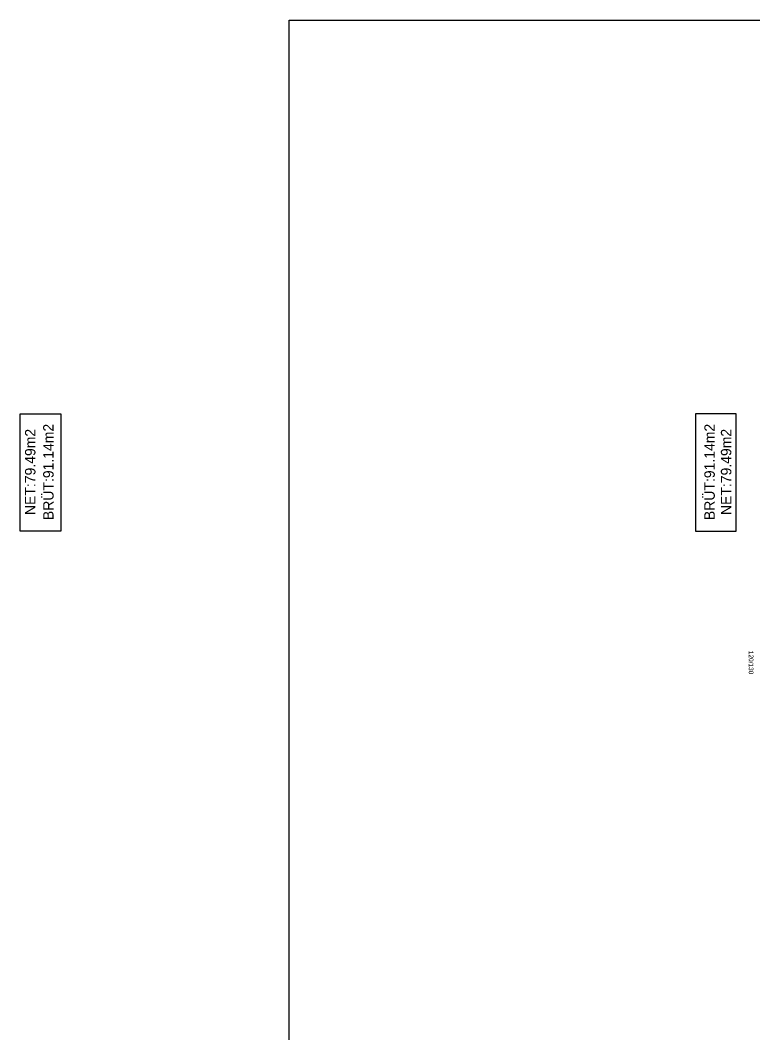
# Model space of a CAD drawing. Header units: centimetres. Extents: x 562865 to 1310255, y -148070 to 32737.
# Drawn here: x 615552 to 616957, y 18504 to 20445 of the extents above; entities that cross this region are included whole.
import ezdxf
from ezdxf.enums import TextEntityAlignment as Align

# ---------------------------------------------------------------- set-up
doc = ezdxf.new("R2010")
doc.units = ezdxf.units.CM
doc.header["$LTSCALE"] = 2.5
for name, color, linetype in [('alan', 7, 'Continuous'), ('penc-yazi', 7, 'Continuous'), ('tarama', 173, 'Continuous')]:
    doc.layers.add(name, color=color, linetype=linetype)
doc.layers.add('GÖRÜNÜŞLER', color=96, linetype='Continuous', lineweight=25)
doc.styles.add('PINAR', font='comic.ttf')

msp = doc.modelspace()

# ---------------------------------------------------------------- linework, layer by layer
at = {"layer": 'GÖRÜNÜŞLER', "lineweight": 30}
for points in [[(615552.3, 19466.8), (615552.3, 19691.4), (615629.9, 19691.4), (615629.9, 19466.8)], [(616923.5, 19466.8), (616923.5, 19691.4), (616845.9, 19691.4), (616845.9, 19466.8)]]:
    msp.add_lwpolyline(points, close=True, dxfattribs=at)
at = {"layer": 'tarama', "color": 1}
msp.add_lwpolyline([(616067.7, 20444.8), (624435.5, 20444.8), (624435.5, 16249.3), (616067.7, 16249.3)], close=True, dxfattribs=at)

# ---------------------------------------------------------------- texts
at = {"layer": 'alan', "lineweight": 90, "style": 'PINAR'}
for s, p in [('NET:79.49m2', (615581.4, 19580)), ('BRÜT:91.14m2', (615616.2, 19580)), ('BRÜT:91.14m2', (616882.7, 19580)), ('NET:79.49m2', (616914.4, 19580))]:
    msp.add_text(s, height=20, rotation=90, dxfattribs=at).set_placement(p, align=Align.CENTER)
at = {"layer": 'penc-yazi', "style": 'PINAR'}
msp.add_text('120/130', height=9, rotation=270, dxfattribs=at).set_placement((616952.3, 19215), align=Align.MIDDLE_CENTER)

doc.saveas('drawing.dxf')
